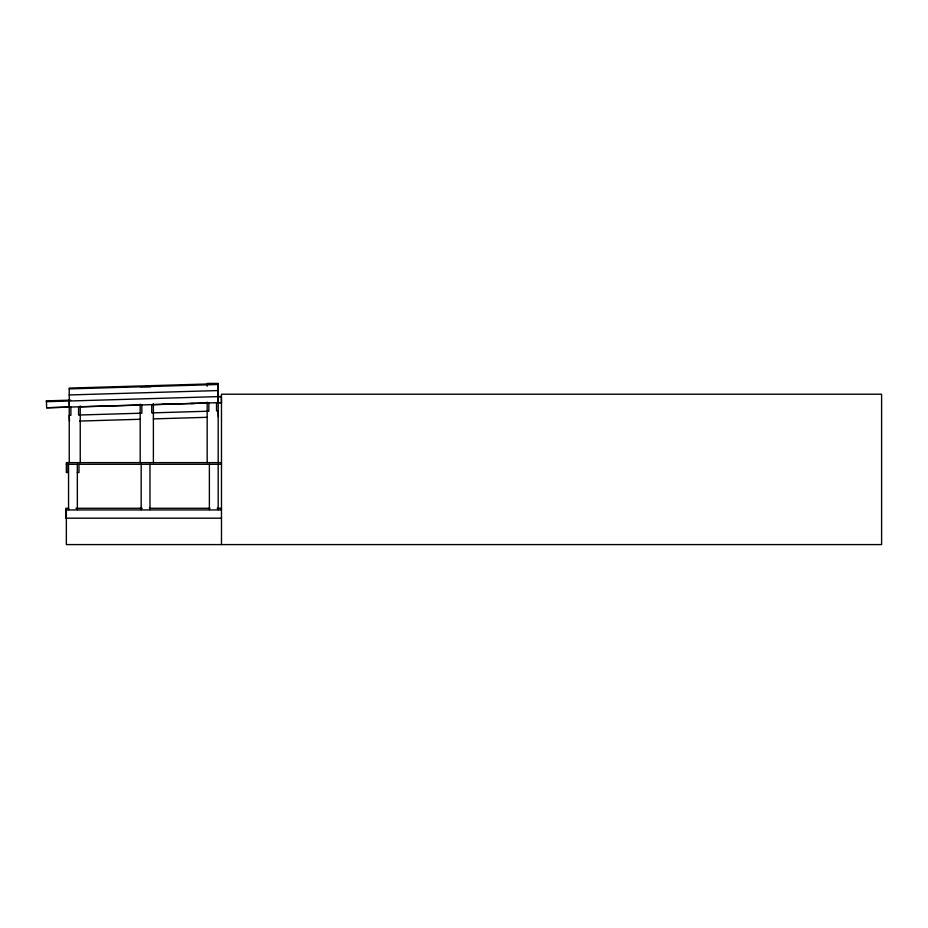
<?xml version="1.0" encoding="UTF-8"?>
<svg xmlns="http://www.w3.org/2000/svg" width="928" height="928" viewBox="0 0 928 928"><rect width="100%" height="100%" fill="white"/><g stroke="black" fill="none" stroke-linecap="round" stroke-linejoin="round"><path stroke-width="1.39" d="M207.907 383.983L69.24 388.078L69.24 462.62M69.159 388.902L217.941 384.505M69.171 394.957L218.115 390.56M46.423 400.861L46.632 407.775L221.479 402.566L221.305 396.523L46.423 401.685L46.4 400.861L70.679 400.142M218.416 396.697L221.305 396.616M46.632 407.775L69.693 407.056M79.762 406.847L140.499 405.06M152.064 404.712L208.092 402.972M217.14 402.787L221.479 402.659M79.425 415.013L140.128 413.227M153.143 412.844L208.069 411.22M79.599 421.068L140.314 419.27M153.317 418.888L206.793 417.31M140.186 386.709L150.754 386.709M207.176 402.16L207.234 402.984L208.835 402.984L208.835 411.243L207.176 411.243M190.785 403.518L194.08 403.518M162.736 404.283L166.042 404.283M153.387 462.62L153.387 404.573L151.74 404.573L151.74 412.832L153.387 412.832M140.163 404.144L140.244 404.979L141.845 404.968L141.845 413.215L140.186 413.215M80.237 414.99L78.59 414.99L78.59 406.742L80.237 406.742L80.237 462.62M221.479 462.62L66.352 462.62L66.352 472.526L68.011 472.526L68.011 464.278M66.352 464.278L221.479 464.278M77.326 472.526L78.973 472.526L78.973 464.278M68.684 508.277L65.807 508.277L65.807 518.184L221.479 518.184M75.899 508.277L142.204 508.277M149.408 508.277L209.948 508.277M217.164 508.277L221.479 508.277M65.807 509.936L221.479 509.936M218.01 383.682L218.184 390.56M218.01 389.737L218.115 396.616M217.976 395.804L218.184 402.659L216.537 402.659L216.537 410.918L218.184 410.918L218.358 416.962M153.34 403.75L153.387 404.585M80.214 405.919L80.284 406.789M69.159 401.012L69.345 407.067L70.888 407.067L70.888 415.315L69.24 415.315L69.484 421.37M221.479 544.585L221.479 394.214L881.6 394.214L881.6 544.585L66.352 544.585L66.352 509.936M218.184 462.62L218.184 383.415L207.176 383.415L207.176 386.21M218.184 464.278L218.184 509.669M209.38 464.278L209.38 509.669M207.176 402.984L207.176 462.62M149.976 464.278L149.976 509.669M141.172 464.278L141.172 509.669M140.186 404.968L140.186 462.62M77.326 464.278L77.36 509.669M68.556 464.278L68.556 509.669M67.326 462.62L67.326 464.278"/></g></svg>
